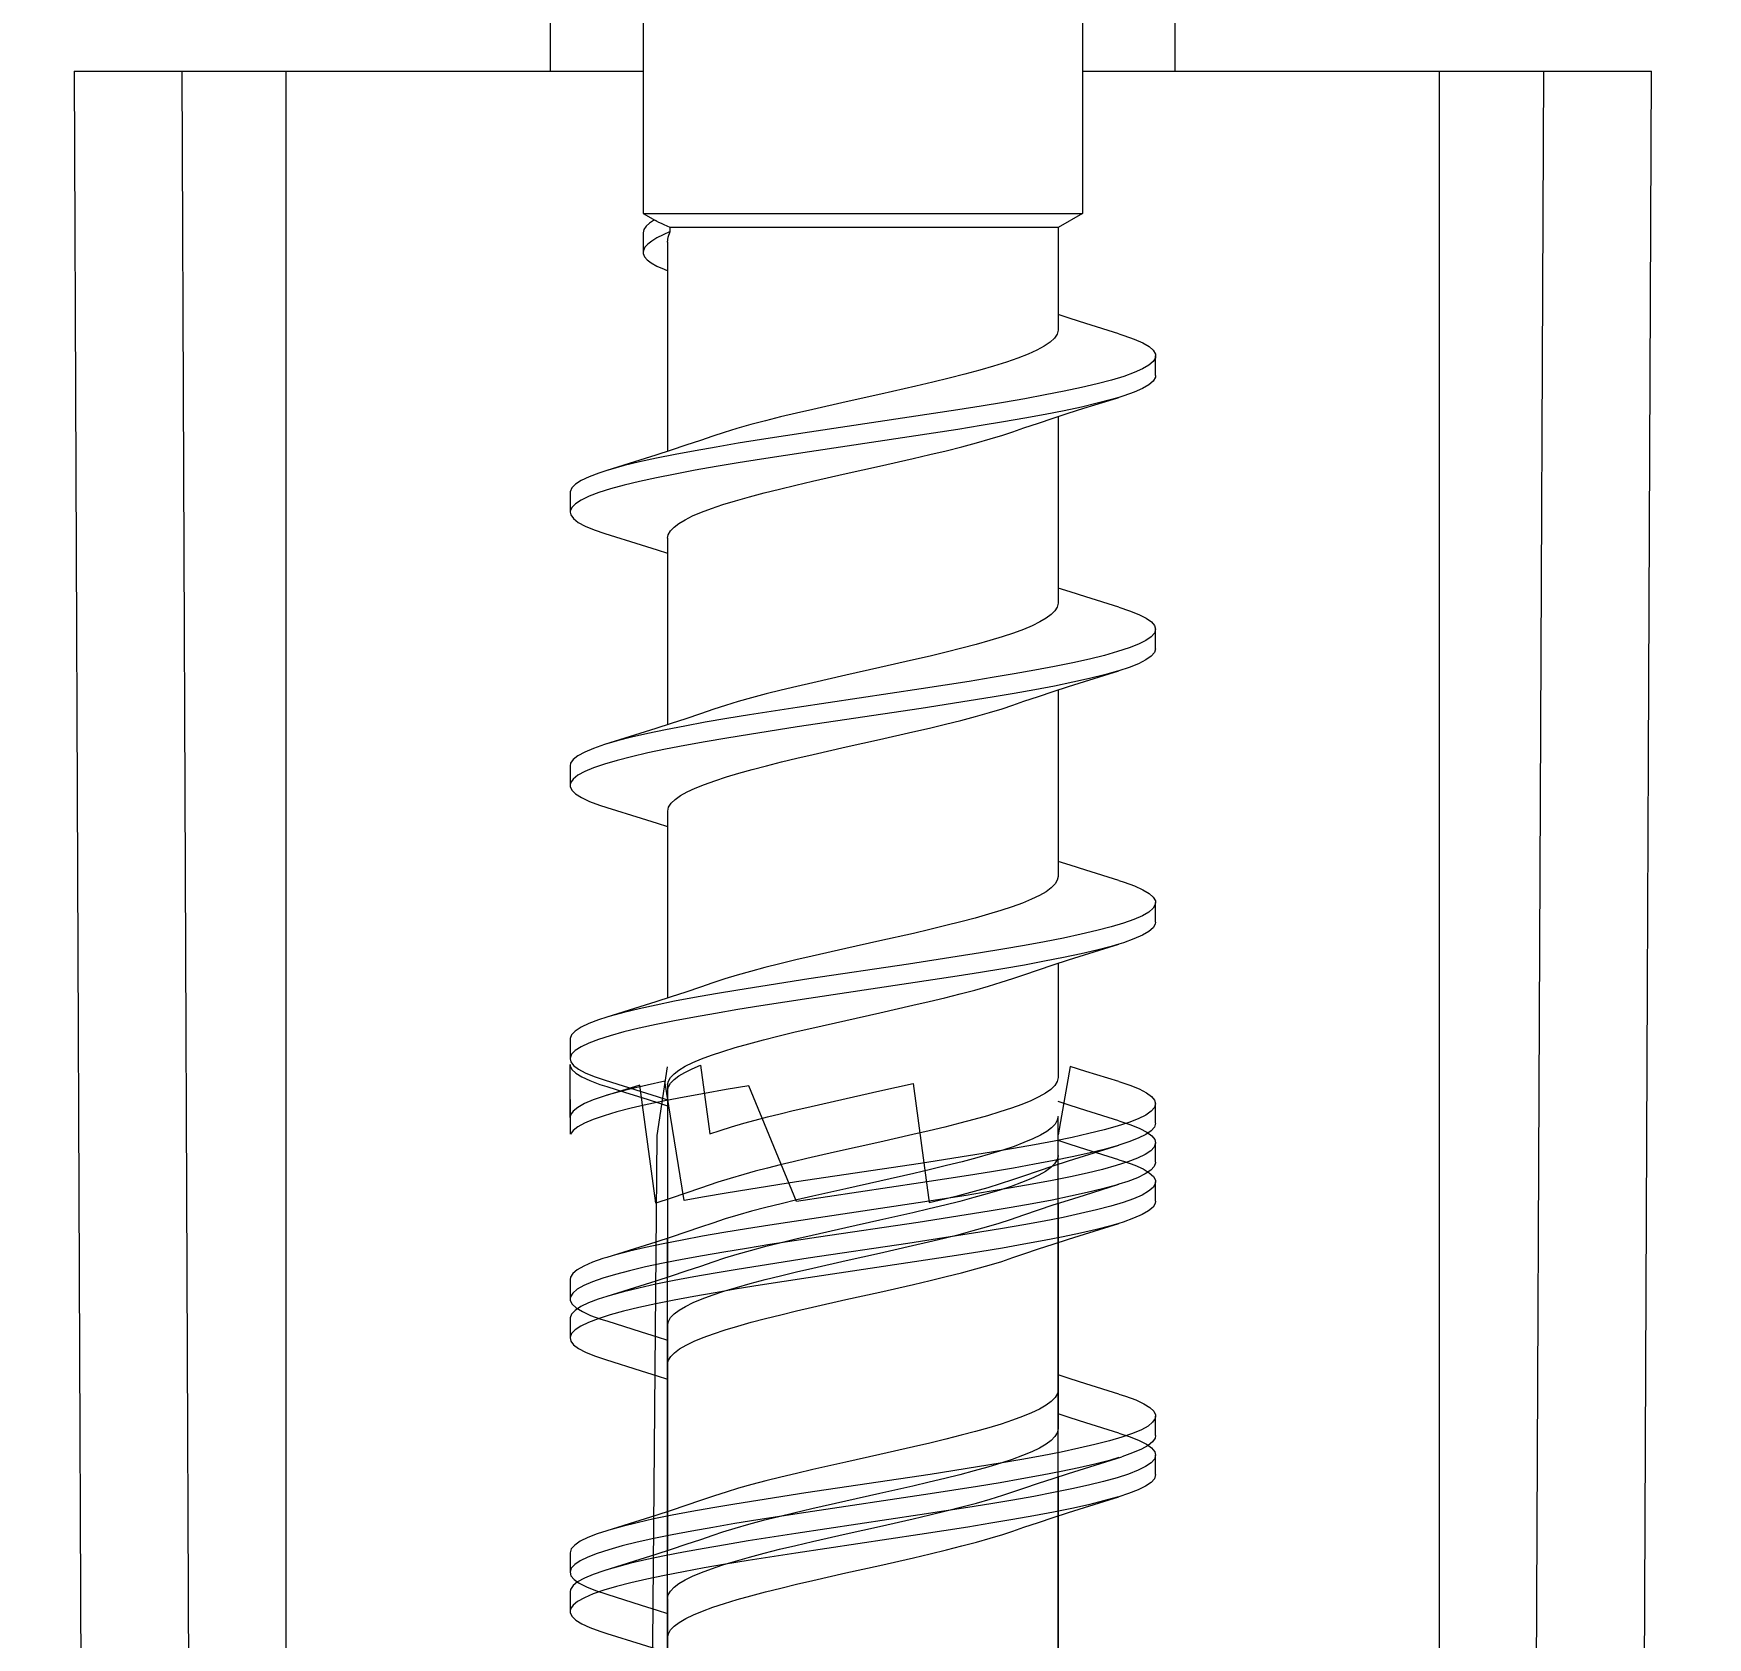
# Model space of a CAD drawing. Header units: millimetres. Extents: x -853320 to 19484, y -510814 to 9708.
# Drawn here: x 10047.16 to 10055.74, y 3205.79 to 3214.01 of the extents above; entities that cross this region are included whole.
import ezdxf
from ezdxf import colors
from ezdxf.entities.mleader import LeaderData, LeaderLine
from ezdxf.math import Vec2, Vec3

# ---------------------------------------------------------------- set-up
doc = ezdxf.new("R2010")
doc.units = ezdxf.units.MM
doc.layers.add('DS_ST_quote 1_50', color=7, linetype='Continuous')
for name, color, linetype, lineweight in [('F_ARREDI', 7, 'Continuous', 5), ('F_ELETTRICO', 22, 'Continuous', 5), ('F_ELETTRODOMESTICI', 40, 'Continuous', 5), ('F_IMPIANTO ELETTRICO', 7, 'Continuous', 0), ('F_MULTI laminato OPACO_retino', 1, 'Continuous', 5)]:
    doc.layers.add(name, color=color, linetype=linetype, lineweight=lineweight)
doc.styles.add('ARIAL', font='arial.ttf')
doc.styles.add('DANZI-DIDASCALIE', font='Yu Gothic UI Light.ttf', dxfattribs={"height": 30})
doc.dimstyles.new('ISO-100', dxfattribs={"dimtxt": 100, "dimasz": 5, "dimexe": 0.25, "dimexo": 6, "dimgap": 6, "dimtad": 1, "dimtxsty": 'ARIAL', "dimblk": 'ARCHTICK', "dimcen": 2.5, "dimdle": 15, "dimse1": 1, "dimse2": 1, "dimclrd": 256, "dimclre": 256, "dimclrt": 256, "dimadec": 0, "dimazin": 0, "dimtfac": 1, "dimtmove": 0, "dimatfit": 3, "dimldrblk": 'ARCHTICK', "dimfxl": 1, "dimlwd": -1, "dimlwe": -1, "dimarcsym": 0})

# ---------------------------------------------------------------- blocks, each defined once
blk = doc.blocks.new('_Dot')
at = {"color": 0, "linetype": 'ByBlock', "lineweight": -2}
blk.add_line((-0.5, 0), (-1, 0), dxfattribs=at)
at = {"color": 0, "linetype": 'ByBlock', "const_width": 0.5}
blk.add_lwpolyline([(-0.25, 0, 1), (0.25, 0, 1)], format="xyb", close=True, dxfattribs=at)
blk = doc.blocks.new('SCATOLA INCASSO_1 P_sezione e pianta')
at = {"layer": 'F_ELETTRICO'}
for p, q in [((55437.3638, -13682.5278), (55437.3638, -13680.0865)), ((55461.4861, -13680.1948), (55437.3638, -13680.0865)), ((55461.4773, -13680.7467), (55437.3638, -13680.639)), ((55462.472, -13681.1733), (55437.3638, -13681.1734)), ((55437.3638, -13682.5278), (55435.1638, -13682.5278)), ((55437.3638, -13683.0028), (55437.3638, -13682.5278)), ((55438.9213, -13682.6278), (55438.8213, -13682.6278)), ((55440.3213, -13682.6278), (55440.2213, -13682.6278)), ((55441.7213, -13682.6278), (55441.6213, -13682.6278)), ((55442.7513, -13682.6278), (55442.6513, -13682.6278)), ((55442.9513, -13682.6278), (55442.8513, -13682.6278)), ((55443.1513, -13682.6278), (55443.0513, -13682.6278)), ((55444.3513, -13682.6278), (55444.2513, -13682.6278)), ((55444.5513, -13682.6278), (55444.4513, -13682.6278)), ((55440.298, -13682.7157), (55440.317, -13682.764)), ((55442.7285, -13682.7168), (55442.7475, -13682.7654)), ((55442.9304, -13682.7213), (55442.9495, -13682.7709)), ((55444.5289, -13682.7179), (55444.548, -13682.7668)), ((55438.9073, -13682.738), (55438.9263, -13682.7912)), ((55440.489, -13682.9924), (55440.4341, -13682.8158)), ((55441.7077, -13682.7392), (55441.7268, -13682.7927)), ((55441.889, -13682.9924), (55441.8341, -13682.8158)), ((55442.919, -13682.9924), (55442.8641, -13682.8158)), ((55443.119, -13682.9924), (55443.0641, -13682.8158)), ((55443.1382, -13682.7405), (55443.1573, -13682.7942)), ((55443.319, -13682.9924), (55443.2641, -13682.8158)), ((55444.3402, -13682.7455), (55444.3592, -13682.8003)), ((55444.3592, -13682.8003), (55444.3783, -13682.8648)), ((55444.519, -13682.9924), (55444.4592, -13682.8003)), ((55444.719, -13682.9924), (55444.6641, -13682.8158)), ((55435.1638, -13683.0028), (55438.0917, -13683.0028)), ((55438.0917, -13685.2528), (55438.0917, -13683.0028)), ((55438.0917, -13683.0028), (55438.1638, -13683.1278)), ((55438.1638, -13683.1278), (55438.1638, -13685.1146)), ((55438.1638, -13683.1278), (55438.6873, -13683.1278)), ((55439.1323, -13683.1278), (55440.0873, -13683.1278)), ((55440.5323, -13683.1278), (55441.4873, -13683.1278)), ((55441.9323, -13683.1278), (55442.5173, -13683.1278)), ((55451.7623, -13683.1278), (55442.7173, -13683.1278)), ((55442.9623, -13683.1278), (55442.9173, -13683.1278)), ((55443.1623, -13683.1278), (55444.1173, -13683.1278)), ((55443.3623, -13683.1278), (55444.3173, -13683.1278)), ((55444.5623, -13683.1278), (55445.5173, -13683.1278)), ((55444.7623, -13683.1278), (55445.7173, -13683.1278)), ((55440.4885, -13683.5829), (55440.5266, -13683.8287)), ((55440.5885, -13683.5829), (55440.6266, -13683.8287)), ((55442.919, -13683.586), (55442.9571, -13683.8319)), ((55443.019, -13683.586), (55443.0571, -13683.8319)), ((55444.5116, -13683.5402), (55444.5497, -13683.7836)), ((55444.6116, -13683.5402), (55444.6497, -13683.7836)), ((55444.7195, -13683.589), (55444.7576, -13683.8351)), ((55444.8195, -13683.589), (55444.8576, -13683.8351)), ((55439.0978, -13683.6416), (55439.1359, -13683.8902)), ((55439.1978, -13683.6416), (55439.2359, -13683.8902)), ((55441.8982, -13683.6447), (55441.9364, -13683.8934)), ((55441.9982, -13683.6447), (55442.0364, -13683.8934)), ((55443.1209, -13683.5982), (55443.159, -13683.8447)), ((55443.2209, -13683.5982), (55443.259, -13683.8447)), ((55443.3287, -13683.6478), (55443.3668, -13683.8966)), ((55443.4287, -13683.6478), (55443.4668, -13683.8966)), ((55440.5266, -13683.8287), (55440.6218, -13684.465)), ((55440.6266, -13683.8287), (55440.7218, -13684.465)), ((55442.9571, -13683.8319), (55443.0523, -13684.4682)), ((55443.0571, -13683.8319), (55443.1523, -13684.4682)), ((55443.159, -13683.8447), (55443.2352, -13684.3552)), ((55443.259, -13683.8447), (55443.3352, -13684.3552)), ((55444.5497, -13683.7836), (55444.645, -13684.4199)), ((55444.6497, -13683.7836), (55444.745, -13684.4199)), ((55444.7576, -13683.8351), (55444.8528, -13684.4714)), ((55444.8576, -13683.8351), (55444.9528, -13684.4714)), ((55438.976, -13683.8559), (55439.0169, -13684.0361)), ((55439.1359, -13683.8902), (55439.2121, -13684.4006)), ((55439.2359, -13683.8902), (55439.3121, -13684.4006)), ((55440.7862, -13684.0421), (55440.7475, -13683.8712)), ((55441.7789, -13683.8683), (55441.8179, -13684.0406)), ((55441.9364, -13683.8934), (55442.0126, -13684.4038)), ((55442.0364, -13683.8934), (55442.1126, -13684.4038)), ((55442.186, -13684.0415), (55442.1474, -13683.8709)), ((55443.2095, -13683.8711), (55443.2481, -13684.0414)), ((55443.3668, -13683.8966), (55443.443, -13684.4071)), ((55443.4162, -13684.042), (55443.3779, -13683.873)), ((55443.4668, -13683.8966), (55443.543, -13684.4071)), ((55444.4089, -13683.8684), (55444.4479, -13684.0407)), ((55444.6095, -13683.8712), (55444.6481, -13684.0415)), ((55444.8161, -13684.0417), (55444.777, -13683.8693)), ((55439.4634, -13684.3858), (55439.4245, -13684.2138)), ((55440.4566, -13684.2142), (55440.4952, -13684.3844)), ((55442.6703, -13684.4154), (55442.6378, -13684.2731)), ((55442.8998, -13684.2731), (55442.9323, -13684.4154)), ((55443.0866, -13684.2141), (55443.1251, -13684.3843)), ((55443.6933, -13684.3854), (55443.6546, -13684.2145)), ((55445.0932, -13684.3847), (55445.0545, -13684.2141)), ((55443.2352, -13684.3552), (55443.2733, -13684.6041)), ((55443.3352, -13684.3552), (55443.3733, -13684.6041)), ((55439.2121, -13684.4006), (55439.2502, -13684.6476)), ((55439.3121, -13684.4006), (55439.3502, -13684.6476)), ((55442.0126, -13684.4038), (55442.0507, -13684.6507)), ((55442.1126, -13684.4038), (55442.1507, -13684.6507)), ((55443.443, -13684.4071), (55443.4811, -13684.6538)), ((55443.543, -13684.4071), (55443.5811, -13684.6538)), ((55444.645, -13684.4199), (55444.6831, -13684.666)), ((55444.745, -13684.4199), (55444.7831, -13684.666)), ((55440.6218, -13684.465), (55440.6599, -13684.7088)), ((55440.7218, -13684.465), (55440.7599, -13684.7088)), ((55443.1523, -13684.4682), (55442.5604, -13684.7118)), ((55443.0523, -13684.4682), (55443.0904, -13684.7118)), ((55444.8528, -13684.4714), (55444.8909, -13684.7148)), ((55444.9528, -13684.4714), (55444.9909, -13684.7148)), ((55443.0845, -13684.9596), (55443.1095, -13685.034)), ((55443.1285, -13684.9384), (55443.1476, -13685.0432)), ((55442.6176, -13685.0432), (55442.6366, -13685.1414)), ((55438.1852, -13685.1146), (55438.1638, -13685.1146)), ((55438.1852, -13685.1146), (55438.2012, -13685.1514)), ((55438.2381, -13685.1278), (55439.3103, -13685.1278)), ((55439.7553, -13685.1278), (55440.7103, -13685.1278)), ((55441.1553, -13685.1278), (55442.1103, -13685.1278)), ((55442.5553, -13685.1278), (55443.1403, -13685.1278)), ((55442.5853, -13685.1278), (55443.5403, -13685.1278)), ((55452.3853, -13685.1278), (55443.3403, -13685.1278)), ((55443.7853, -13685.1278), (55444.7403, -13685.1278)), ((55443.9853, -13685.1278), (55444.9403, -13685.1278)), ((55445.1853, -13685.1278), (55446.1403, -13685.1278)), ((55438.0917, -13685.2528), (55438.1277, -13685.1904)), ((55438.1245, -13685.1958), (55438.1411, -13685.2204)), ((55438.1411, -13685.2204), (55438.1577, -13685.2385)), ((55435.1638, -13685.2528), (55438.0917, -13685.2528)), ((55437.3638, -13685.7278), (55437.3638, -13685.2528)), ((55438.1577, -13685.2385), (55438.1744, -13685.2497)), ((55438.1744, -13685.2497), (55438.1915, -13685.2537)), ((55438.1915, -13685.2537), (55438.2915, -13685.2537)), ((55439.3559, -13685.2701), (55439.4085, -13685.4397)), ((55440.7559, -13685.2701), (55440.8123, -13685.452)), ((55442.1559, -13685.2701), (55442.2085, -13685.4397)), ((55442.5559, -13685.2701), (55442.6128, -13685.4535)), ((55443.3859, -13685.2701), (55443.4385, -13685.4397)), ((55443.5859, -13685.2701), (55443.6385, -13685.4397)), ((55444.7859, -13685.2701), (55444.8385, -13685.4397)), ((55444.9859, -13685.2701), (55445.0433, -13685.455)), ((55445.1243, -13685.3905), (55445.1433, -13685.455)), ((55440.9123, -13685.452), (55440.9314, -13685.5073)), ((55442.7128, -13685.4535), (55442.7319, -13685.5086)), ((55443.5448, -13685.4596), (55443.5638, -13685.5136)), ((55445.1433, -13685.455), (55445.1624, -13685.5099)), ((55439.5216, -13685.4802), (55439.5407, -13685.5306)), ((55442.3221, -13685.4816), (55442.3412, -13685.5318)), ((55443.7526, -13685.483), (55443.7717, -13685.5329)), ((55444.9545, -13685.4885), (55444.9736, -13685.5375)), ((55439.5213, -13685.6278), (55439.6213, -13685.6278)), ((55440.9213, -13685.6278), (55441.0213, -13685.6278)), ((55442.3213, -13685.6278), (55442.4213, -13685.6278)), ((55442.7213, -13685.6278), (55442.4513, -13685.6278)), ((55443.5513, -13685.6278), (55443.6513, -13685.6278)), ((55443.7513, -13685.6278), (55443.8513, -13685.6278)), ((55444.9513, -13685.6278), (55445.0513, -13685.6278)), ((55445.1513, -13685.6278), (55445.2513, -13685.6278)), ((55437.3638, -13685.7278), (55435.1638, -13685.7278)), ((55437.3638, -13688.169), (55437.3638, -13685.7278)), ((55468.0938, -13687.0822), (55437.3638, -13687.0822)), ((55437.3638, -13687.6166), (55468.0938, -13687.4888)), ((55437.3638, -13688.169), (55468.0938, -13688.0406))]:
    blk.add_line(p, q, dxfattribs=at)
for points in [[(55438.7085, -13682.8158), (55438.7167, -13682.7899), (55438.7358, -13682.7369), (55438.7548, -13682.694), (55438.7739, -13682.6616), (55438.7929, -13682.6399), (55438.812, -13682.6291), (55438.8213, -13682.6278)], [(55438.8213, -13682.6278), (55438.831, -13682.6292), (55438.8501, -13682.6403), (55438.8692, -13682.6622), (55438.8882, -13682.6949), (55438.9073, -13682.738)], [(55438.9213, -13682.6278), (55438.931, -13682.6292), (55438.9501, -13682.6403), (55438.9692, -13682.6622), (55438.9882, -13682.6949), (55439.0073, -13682.738), (55439.0263, -13682.7912), (55439.0341, -13682.8159)], [(55440.1085, -13682.8158), (55440.1265, -13682.7615), (55440.1456, -13682.7136), (55440.1646, -13682.6761), (55440.1837, -13682.6491), (55440.2027, -13682.633), (55440.2213, -13682.6278)], [(55440.2213, -13682.6278), (55440.2408, -13682.6335), (55440.2599, -13682.6502), (55440.2789, -13682.6776), (55440.298, -13682.7157)], [(55440.3213, -13682.6278), (55440.3408, -13682.6335), (55440.3599, -13682.6502), (55440.3789, -13682.6776), (55440.398, -13682.7157), (55440.417, -13682.764), (55440.4341, -13682.8158)], [(55441.5085, -13682.8158), (55441.5172, -13682.7885), (55441.5363, -13682.7357), (55441.5553, -13682.6931), (55441.5744, -13682.6609), (55441.5934, -13682.6395), (55441.6125, -13682.629), (55441.6213, -13682.6278)], [(55441.6213, -13682.6278), (55441.6315, -13682.6294), (55441.6506, -13682.6407), (55441.6696, -13682.6629), (55441.6887, -13682.6958), (55441.7077, -13682.7392)], [(55441.7213, -13682.6278), (55441.7315, -13682.6294), (55441.7506, -13682.6407), (55441.7696, -13682.6629), (55441.7887, -13682.6958), (55441.8077, -13682.7392), (55441.8268, -13682.7927), (55441.8341, -13682.8158)], [(55442.5385, -13682.8158), (55442.557, -13682.7602), (55442.576, -13682.7125), (55442.5951, -13682.6753), (55442.6142, -13682.6486), (55442.6332, -13682.6327), (55442.6513, -13682.6278)], [(55442.6513, -13682.6278), (55442.6713, -13682.6338), (55442.6904, -13682.6507), (55442.7094, -13682.6785), (55442.7285, -13682.7168)], [(55442.7385, -13682.8158), (55442.7589, -13682.7548), (55442.778, -13682.7083), (55442.797, -13682.672), (55442.8161, -13682.6465), (55442.8351, -13682.6317), (55442.8513, -13682.6278)], [(55442.7513, -13682.6278), (55442.7713, -13682.6338), (55442.7904, -13682.6507), (55442.8094, -13682.6785), (55442.8285, -13682.7168), (55442.8475, -13682.7654), (55442.8641, -13682.8158)], [(55442.8513, -13682.6278), (55442.8542, -13682.6279), (55442.8732, -13682.635), (55442.8923, -13682.6531), (55442.9114, -13682.6819), (55442.9304, -13682.7213)], [(55442.9385, -13682.8158), (55442.9477, -13682.787), (55442.9668, -13682.7345), (55442.9858, -13682.6921), (55443.0049, -13682.6602), (55443.0239, -13682.6391), (55443.043, -13682.6288), (55443.0513, -13682.6278)], [(55442.9513, -13682.6278), (55442.9542, -13682.6279), (55442.9732, -13682.635), (55442.9923, -13682.6531), (55443.0114, -13682.6819), (55443.0304, -13682.7213), (55443.0495, -13682.7709), (55443.0641, -13682.8158)], [(55443.0513, -13682.6278), (55443.062, -13682.6295), (55443.0811, -13682.6411), (55443.1001, -13682.6636), (55443.1192, -13682.6968), (55443.1382, -13682.7405)], [(55443.1513, -13682.6278), (55443.162, -13682.6295), (55443.1811, -13682.6411), (55443.2001, -13682.6636), (55443.2192, -13682.6968), (55443.2382, -13682.7405), (55443.2573, -13682.7942), (55443.2641, -13682.8158)], [(55444.1385, -13682.8158), (55444.1497, -13682.7812), (55444.1687, -13682.7297), (55444.1878, -13682.6884), (55444.2068, -13682.6576), (55444.2259, -13682.6375), (55444.2449, -13682.6284), (55444.2513, -13682.6278)], [(55444.2513, -13682.6278), (55444.264, -13682.6302), (55444.283, -13682.6429), (55444.3021, -13682.6665), (55444.3211, -13682.7008), (55444.3402, -13682.7455)], [(55444.3385, -13682.8158), (55444.3575, -13682.7588), (55444.3765, -13682.7115), (55444.3956, -13682.6744), (55444.4146, -13682.6481), (55444.4337, -13682.6325), (55444.4513, -13682.6278)], [(55444.3513, -13682.6278), (55444.364, -13682.6302), (55444.383, -13682.6429), (55444.4021, -13682.6665), (55444.4211, -13682.7008), (55444.4402, -13682.7455), (55444.4592, -13682.8003)], [(55444.4513, -13682.6278), (55444.4718, -13682.6341), (55444.4908, -13682.6513), (55444.5099, -13682.6793), (55444.5289, -13682.7179)], [(55444.5513, -13682.6278), (55444.5718, -13682.6341), (55444.5908, -13682.6513), (55444.6099, -13682.6793), (55444.6289, -13682.7179), (55444.648, -13682.7668), (55444.6641, -13682.8158)], [(55438.7085, -13682.8158), (55438.6559, -13682.9855), (55438.6302, -13683.0664), (55438.6103, -13683.1278)], [(55438.9263, -13682.7912), (55438.9454, -13682.8543), (55438.9644, -13682.9266)], [(55439.0899, -13682.9954), (55439.0372, -13682.8261), (55439.0341, -13682.8159)], [(55439.0341, -13682.8159), (55439.0454, -13682.8543), (55439.0644, -13682.9266), (55439.0835, -13683.0077), (55439.1025, -13683.097)], [(55440.1085, -13682.8158), (55440.0559, -13682.9855), (55440.0302, -13683.0664), (55440.0103, -13683.1278)], [(55440.317, -13682.764), (55440.3361, -13682.8224), (55440.3551, -13682.8902), (55440.3742, -13682.9671), (55440.3932, -13683.0525), (55440.4123, -13683.1458)], [(55440.4341, -13682.8158), (55440.4361, -13682.8224), (55440.4551, -13682.8902), (55440.4742, -13682.9671), (55440.4932, -13683.0525), (55440.5123, -13683.1458)], [(55441.5085, -13682.8158), (55441.4559, -13682.9855), (55441.4302, -13683.0664), (55441.4103, -13683.1278)], [(55441.7268, -13682.7927), (55441.7458, -13682.856), (55441.7649, -13682.9286)], [(55441.8341, -13682.8158), (55441.8458, -13682.856), (55441.8649, -13682.9286), (55441.8839, -13683.0099), (55441.903, -13683.0994)], [(55442.5385, -13682.8158), (55442.4859, -13682.9855), (55442.4602, -13683.0664), (55442.8103, -13683.1278)], [(55442.7385, -13682.8158), (55442.6859, -13682.9855), (55442.6602, -13683.0664), (55442.6403, -13683.1278)], [(55442.7475, -13682.7654), (55442.7666, -13682.824), (55442.7856, -13682.8921), (55442.8047, -13682.9692), (55442.8237, -13683.0548), (55442.8428, -13683.1482)], [(55442.9385, -13682.8158), (55442.8859, -13682.9855), (55442.8602, -13683.0664), (55442.8403, -13683.1278)], [(55442.8641, -13682.8158), (55442.8666, -13682.824), (55442.8856, -13682.8921), (55442.9047, -13682.9692), (55442.9237, -13683.0548), (55442.9428, -13683.1482), (55442.9618, -13683.2488), (55442.9809, -13683.3558), (55442.9999, -13683.4685), (55443.019, -13683.586)], [(55442.9495, -13682.7709), (55442.9685, -13682.8305), (55442.9876, -13682.8996), (55443.0066, -13682.9776), (55443.0257, -13683.064), (55443.0447, -13683.1582)], [(55443.0641, -13682.8158), (55443.0685, -13682.8305), (55443.0876, -13682.8996), (55443.1066, -13682.9776), (55443.1257, -13683.064), (55443.1447, -13683.1582)], [(55443.1573, -13682.7942), (55443.1763, -13682.8578), (55443.1954, -13682.9306)], [(55443.2641, -13682.8158), (55443.2763, -13682.8578), (55443.2954, -13682.9306), (55443.3144, -13683.0121), (55443.3335, -13683.1018)], [(55444.1385, -13682.8158), (55444.0859, -13682.9855), (55444.0602, -13683.0664), (55444.0403, -13683.1278)], [(55444.3385, -13682.8158), (55444.2859, -13682.9855), (55444.2602, -13683.0664), (55444.2403, -13683.1278)], [(55444.4641, -13682.8158), (55444.4783, -13682.8648), (55444.4973, -13682.9385), (55444.5164, -13683.0209), (55444.5354, -13683.1114)], [(55444.548, -13682.7668), (55444.567, -13682.8256), (55444.5861, -13682.894), (55444.6051, -13682.9713), (55444.6242, -13683.0571), (55444.6432, -13683.1507)], [(55444.6641, -13682.8158), (55444.667, -13682.8256), (55444.6861, -13682.894), (55444.7051, -13682.9713), (55444.7242, -13683.0571), (55444.7432, -13683.1507)], [(55444.3783, -13682.8648), (55444.3973, -13682.9385), (55444.4164, -13683.0209), (55444.4354, -13683.1114)], [(55438.9644, -13682.9266), (55438.9835, -13683.0077), (55439.0025, -13683.097)], [(55441.7649, -13682.9286), (55441.7839, -13683.0099), (55441.803, -13683.0994)], [(55443.1954, -13682.9306), (55443.2144, -13683.0121), (55443.2335, -13683.1018)], [(55439.2099, -13683.3589), (55439.1904, -13683.3026), (55439.1654, -13683.2285), (55439.1404, -13683.1529), (55439.1154, -13683.0755), (55439.0899, -13682.9954)], [(55440.6099, -13683.3589), (55440.5906, -13683.303), (55440.5655, -13683.2286), (55440.5402, -13683.152), (55440.5147, -13683.0733), (55440.489, -13682.9924)], [(55442.0099, -13683.3589), (55441.9906, -13683.303), (55441.9655, -13683.2286), (55441.9402, -13683.152), (55441.9147, -13683.0733), (55441.889, -13682.9924)], [(55443.0399, -13683.3589), (55443.0206, -13683.303), (55442.9955, -13683.2286), (55442.9702, -13683.152), (55442.9447, -13683.0733), (55442.919, -13682.9924)], [(55443.2206, -13683.303), (55443.1955, -13683.2286), (55443.1702, -13683.152), (55443.1447, -13683.0733), (55443.119, -13682.9924)], [(55443.4399, -13683.3589), (55443.4206, -13683.303), (55443.3955, -13683.2286), (55443.3702, -13683.152), (55443.3447, -13683.0733), (55443.319, -13682.9924)], [(55444.6399, -13683.3589), (55444.6206, -13683.303), (55444.5955, -13683.2286), (55444.5702, -13683.152), (55444.5447, -13683.0733), (55444.519, -13682.9924)], [(55444.8399, -13683.3589), (55444.8206, -13683.303), (55444.7955, -13683.2286), (55444.7702, -13683.152), (55444.7447, -13683.0733), (55444.719, -13682.9924)], [(55438.6873, -13683.1278), (55438.6897, -13683.1278), (55438.7101, -13683.133), (55438.7306, -13683.1465), (55438.751, -13683.1684), (55438.7715, -13683.1982), (55438.7919, -13683.236), (55438.8124, -13683.2812), (55438.8328, -13683.3335), (55438.8533, -13683.3925), (55438.8737, -13683.4578), (55438.8942, -13683.5286), (55438.9146, -13683.6045), (55438.9351, -13683.6848), (55438.9555, -13683.7689), (55438.976, -13683.8559)], [(55439.0025, -13683.097), (55439.0216, -13683.1939), (55439.0406, -13683.2975), (55439.0597, -13683.4072), (55439.0787, -13683.5222), (55439.0978, -13683.6416)], [(55439.1025, -13683.097), (55439.1216, -13683.1939), (55439.1406, -13683.2975), (55439.1597, -13683.4072), (55439.1787, -13683.5222), (55439.1978, -13683.6416)], [(55440.0873, -13683.1278), (55440.1076, -13683.1319), (55440.1268, -13683.1434), (55440.1459, -13683.1621), (55440.165, -13683.188), (55440.1842, -13683.2207), (55440.2033, -13683.2601), (55440.2222, -13683.3054), (55440.2411, -13683.3566), (55440.2602, -13683.4139), (55440.2796, -13683.4776), (55440.2993, -13683.5471), (55440.319, -13683.6214), (55440.3389, -13683.7003), (55440.3589, -13683.783), (55440.3788, -13683.8679)], [(55440.4123, -13683.1458), (55440.4313, -13683.2462), (55440.4504, -13683.353), (55440.4694, -13683.4656), (55440.4885, -13683.5829)], [(55440.5123, -13683.1458), (55440.5313, -13683.2462), (55440.5504, -13683.353), (55440.5694, -13683.4656), (55440.5885, -13683.5829)], [(55441.4873, -13683.1278), (55441.5059, -13683.1313), (55441.5261, -13683.1429), (55441.5461, -13683.1623), (55441.5658, -13683.1891), (55441.5853, -13683.2229), (55441.6047, -13683.2634), (55441.624, -13683.31), (55441.6431, -13683.3623), (55441.6622, -13683.4203), (55441.6814, -13683.4837), (55441.7006, -13683.5519), (55441.7199, -13683.6249), (55441.7395, -13683.7027), (55441.7592, -13683.7843), (55441.7789, -13683.8683)], [(55441.803, -13683.0994), (55441.822, -13683.1964), (55441.8411, -13683.3002), (55441.8601, -13683.4101), (55441.8792, -13683.5252), (55441.8982, -13683.6447)], [(55441.903, -13683.0994), (55441.922, -13683.1964), (55441.9411, -13683.3002), (55441.9601, -13683.4101), (55441.9792, -13683.5252), (55441.9982, -13683.6447)], [(55442.5173, -13683.1278), (55442.5385, -13683.1323), (55442.5583, -13683.1446), (55442.5779, -13683.1645), (55442.5974, -13683.1916), (55442.6168, -13683.2257), (55442.6361, -13683.2665), (55442.6554, -13683.3137), (55442.6747, -13683.3669), (55442.6939, -13683.4257), (55442.7132, -13683.4897), (55442.7324, -13683.5585), (55442.7516, -13683.6315), (55442.7709, -13683.7084), (55442.7902, -13683.7884), (55442.8095, -13683.8711)], [(55442.7173, -13683.1278), (55442.7362, -13683.1314), (55442.7554, -13683.1423), (55442.7745, -13683.1605), (55442.7936, -13683.1858), (55442.8127, -13683.2181), (55442.8319, -13683.257), (55442.8509, -13683.3021), (55442.8699, -13683.3531), (55442.8891, -13683.4105), (55442.9087, -13683.4745), (55442.9285, -13683.5444), (55442.9485, -13683.6193), (55442.9685, -13683.6986), (55442.9886, -13683.7818), (55443.0086, -13683.8671)], [(55442.8428, -13683.1482), (55442.8618, -13683.2488), (55442.8809, -13683.3558), (55442.8999, -13683.4685), (55442.919, -13683.586)], [(55442.9173, -13683.1278), (55442.9193, -13683.1278), (55442.939, -13683.1325), (55442.9588, -13683.145), (55442.9784, -13683.1651), (55442.9979, -13683.1924), (55443.0173, -13683.2266), (55443.0365, -13683.2675), (55443.0558, -13683.3147), (55443.075, -13683.3678), (55443.0942, -13683.4265), (55443.1133, -13683.4902), (55443.1324, -13683.5585), (55443.1516, -13683.6313), (55443.1708, -13683.7081), (55443.1902, -13683.7883), (55443.2095, -13683.8711)], [(55443.0447, -13683.1582), (55443.0638, -13683.2595), (55443.0828, -13683.3671), (55443.1019, -13683.4803), (55443.1209, -13683.5982)], [(55443.1447, -13683.1582), (55443.1638, -13683.2595), (55443.1828, -13683.3671), (55443.2019, -13683.4803), (55443.2209, -13683.5982)], [(55443.2335, -13683.1018), (55443.2525, -13683.199), (55443.2716, -13683.303), (55443.2906, -13683.413), (55443.3097, -13683.5282), (55443.3287, -13683.6478)], [(55443.3335, -13683.1018), (55443.3525, -13683.199), (55443.3716, -13683.303), (55443.3906, -13683.413), (55443.4097, -13683.5282), (55443.4287, -13683.6478)], [(55444.1173, -13683.1278), (55444.1359, -13683.1312), (55444.1561, -13683.1428), (55444.1761, -13683.1623), (55444.1958, -13683.1891), (55444.2153, -13683.2229), (55444.2347, -13683.2633), (55444.2538, -13683.3096), (55444.2728, -13683.3615), (55444.2919, -13683.4192), (55444.3111, -13683.4826), (55444.3304, -13683.5511), (55444.3498, -13683.6243), (55444.3694, -13683.7023), (55444.3892, -13683.7842), (55444.4089, -13683.8684)], [(55444.3173, -13683.1278), (55444.3371, -13683.1317), (55444.3566, -13683.1433), (55444.3761, -13683.1623), (55444.3955, -13683.1887), (55444.4149, -13683.2221), (55444.4343, -13683.2624), (55444.4537, -13683.3093), (55444.4731, -13683.3624), (55444.4926, -13683.4216), (55444.5123, -13683.4866), (55444.5319, -13683.5569), (55444.5515, -13683.6311), (55444.5709, -13683.7085), (55444.5902, -13683.7886), (55444.6095, -13683.8712)], [(55444.4354, -13683.1114), (55444.4545, -13683.2093), (55444.4735, -13683.3139), (55444.4926, -13683.4245), (55444.5116, -13683.5402)], [(55444.5354, -13683.1114), (55444.5545, -13683.2093), (55444.5735, -13683.3139), (55444.5926, -13683.4245), (55444.6116, -13683.5402)], [(55444.6432, -13683.1507), (55444.6623, -13683.2515), (55444.6814, -13683.3587), (55444.7004, -13683.4714), (55444.7195, -13683.589)], [(55444.7432, -13683.1507), (55444.7623, -13683.2515), (55444.7814, -13683.3587), (55444.8004, -13683.4714), (55444.8195, -13683.589)], [(55443.3779, -13683.873), (55443.3588, -13683.791), (55443.3396, -13683.7115), (55443.3205, -13683.6351), (55443.3014, -13683.5623), (55443.2823, -13683.4937), (55443.2631, -13683.4298), (55443.244, -13683.3709), (55443.2206, -13683.303)], [(55439.347, -13683.8692), (55439.3271, -13683.784), (55439.307, -13683.7008), (55439.2869, -13683.6211), (55439.2668, -13683.5456), (55439.2468, -13683.4749), (55439.227, -13683.4103), (55439.2099, -13683.3589)], [(55440.7475, -13683.8712), (55440.7278, -13683.787), (55440.708, -13683.7048), (55440.6881, -13683.6258), (55440.6682, -13683.5505), (55440.6482, -13683.4796), (55440.6283, -13683.4145), (55440.6099, -13683.3589)], [(55442.1474, -13683.8709), (55442.128, -13683.7879), (55442.1086, -13683.7072), (55442.089, -13683.6294), (55442.0693, -13683.5546), (55442.0494, -13683.484), (55442.0297, -13683.4187), (55442.0099, -13683.3589)], [(55442.5472, -13683.8702), (55443.1579, -13683.7874), (55443.1386, -13683.7072), (55443.1192, -13683.63), (55443.0997, -13683.5562), (55443.0802, -13683.4865), (55443.0607, -13683.4219), (55443.0399, -13683.3589)], [(55443.5767, -13683.8679), (55443.5569, -13683.7833), (55443.537, -13683.701), (55443.5173, -13683.6226), (55443.4977, -13683.5488), (55443.4782, -13683.4798), (55443.4589, -13683.4163), (55443.4399, -13683.3589)], [(55444.777, -13683.8693), (55444.7571, -13683.7842), (55444.737, -13683.7009), (55444.7169, -13683.6213), (55444.6969, -13683.5458), (55444.6768, -13683.4751), (55444.657, -13683.4104), (55444.6399, -13683.3589)], [(55444.9766, -13683.8676), (55444.9567, -13683.7824), (55444.9366, -13683.6992), (55444.9166, -13683.6199), (55444.8967, -13683.545), (55444.8768, -13683.4751), (55444.8572, -13683.411), (55444.8399, -13683.3589)], [(55439.4245, -13684.2138), (55439.3861, -13684.0416), (55439.347, -13683.8692)], [(55440.3788, -13683.8679), (55440.4179, -13684.0408), (55440.4566, -13684.2142)], [(55442.6378, -13684.2731), (55442.5859, -13684.041), (55442.5472, -13683.8702)], [(55442.8095, -13683.8711), (55442.8481, -13684.0414), (55442.8998, -13684.2731)], [(55443.0086, -13683.8671), (55443.0479, -13684.0407), (55443.0866, -13684.2141)], [(55443.6546, -13684.2145), (55443.6159, -13684.0407), (55443.5767, -13683.8679)], [(55445.0545, -13684.2141), (55445.0159, -13684.0409), (55444.9766, -13683.8676)], [(55439.0169, -13684.0361), (55439.0565, -13684.2138), (55439.0952, -13684.3844)], [(55440.8628, -13684.3831), (55440.8245, -13684.2137), (55440.7862, -13684.0421)], [(55441.8179, -13684.0406), (55441.8568, -13684.215), (55441.8958, -13684.3872)], [(55442.264, -13684.3883), (55442.2247, -13684.2148), (55442.186, -13684.0415)], [(55443.2481, -13684.0414), (55443.2868, -13684.2148), (55443.3258, -13684.3872)], [(55443.4931, -13684.3845), (55443.4544, -13684.2136), (55443.4162, -13684.042)], [(55444.4479, -13684.0407), (55444.4866, -13684.2141), (55444.5252, -13684.3844)], [(55444.6481, -13684.0415), (55444.6868, -13684.2151), (55444.7262, -13684.3891)], [(55444.8935, -13684.3859), (55444.8545, -13684.2138), (55444.8161, -13684.0417)], [(55439.0952, -13684.3844), (55439.1146, -13684.4677), (55439.1342, -13684.5488), (55439.1538, -13684.627), (55439.1736, -13684.702), (55439.1935, -13684.7727), (55439.2133, -13684.8379), (55439.2328, -13684.8966)], [(55439.7553, -13685.1278), (55439.7372, -13685.1245), (55439.7176, -13685.1135), (55439.6983, -13685.0952), (55439.6792, -13685.07), (55439.6603, -13685.0383), (55439.6413, -13684.9998), (55439.6221, -13684.9544), (55439.6028, -13684.9026), (55439.5833, -13684.8443), (55439.5635, -13684.7795), (55439.5434, -13684.7089), (55439.5234, -13684.6334), (55439.5034, -13684.5539), (55439.4833, -13684.4708), (55439.4634, -13684.3858)], [(55440.4952, -13684.3844), (55440.5144, -13684.4668), (55440.5337, -13684.5468), (55440.553, -13684.6238), (55440.5724, -13684.6974), (55440.5918, -13684.7669), (55440.6112, -13684.8314), (55440.6306, -13684.8904)], [(55441.1553, -13685.1278), (55441.153, -13685.1277), (55441.1329, -13685.1227), (55441.1129, -13685.1097), (55441.0931, -13685.0891), (55441.0737, -13685.0615), (55441.0545, -13685.0273), (55441.0354, -13684.9865), (55441.0162, -13684.9392), (55440.997, -13684.886), (55440.9778, -13684.8271), (55440.9587, -13684.7631), (55440.9395, -13684.6944), (55440.9204, -13684.6215), (55440.9012, -13684.545), (55440.882, -13684.4653), (55440.8628, -13684.3831)], [(55441.8958, -13684.3872), (55441.9154, -13684.471), (55441.935, -13684.5522), (55441.9545, -13684.6297), (55441.9738, -13684.7027), (55441.993, -13684.7709), (55442.0122, -13684.8344), (55442.0328, -13684.8966)], [(55442.5553, -13685.1278), (55442.5362, -13685.1241), (55442.5171, -13685.1131), (55442.498, -13685.095), (55442.479, -13685.0697), (55442.4599, -13685.0375), (55442.4408, -13684.9987), (55442.4218, -13684.9536), (55442.4028, -13684.9026), (55442.3835, -13684.8451), (55442.3639, -13684.7811), (55442.3441, -13684.7111), (55442.3241, -13684.6363), (55442.3041, -13684.5569), (55442.284, -13684.4737), (55442.264, -13684.3883)], [(55442.7516, -13684.7381), (55442.7353, -13684.6787), (55442.719, -13684.6164), (55442.7028, -13684.5516), (55442.6865, -13684.4844), (55442.6703, -13684.4154)], [(55442.9323, -13684.4154), (55442.9486, -13684.4844), (55442.9648, -13684.5516), (55442.9811, -13684.6164), (55442.9974, -13684.6787), (55443.0136, -13684.7381)], [(55443.1251, -13684.3843), (55443.1444, -13684.4668), (55443.1637, -13684.5469), (55443.1831, -13684.6241), (55443.2026, -13684.6982), (55443.2222, -13684.7681), (55443.2417, -13684.833), (55443.2628, -13684.8966)], [(55443.3258, -13684.3872), (55443.3455, -13684.4715), (55443.3653, -13684.5535), (55443.385, -13684.6316), (55443.4044, -13684.705), (55443.4238, -13684.7736), (55443.443, -13684.837), (55443.4628, -13684.8966)], [(55443.7853, -13685.1278), (55443.7665, -13685.1242), (55443.7472, -13685.1132), (55443.728, -13685.0949), (55443.7088, -13685.0694), (55443.6896, -13685.037), (55443.6703, -13684.9977), (55443.651, -13684.9516), (55443.6315, -13684.899), (55443.612, -13684.8402), (55443.5921, -13684.775), (55443.5722, -13684.7042), (55443.5523, -13684.629), (55443.5325, -13684.5502), (55443.5127, -13684.4684), (55443.4931, -13684.3845)], [(55443.9853, -13685.1278), (55443.9656, -13685.1239), (55443.946, -13685.1123), (55443.9265, -13685.0932), (55443.907, -13685.0667), (55443.8876, -13685.0331), (55443.8681, -13684.9927), (55443.8487, -13684.9457), (55443.8293, -13684.8925), (55443.8099, -13684.8335), (55443.7904, -13684.7689), (55443.7709, -13684.6994), (55443.7514, -13684.6257), (55443.732, -13684.5484), (55443.7127, -13684.4682), (55443.6933, -13684.3854)], [(55444.5252, -13684.3844), (55444.5445, -13684.4672), (55444.5639, -13684.5475), (55444.5831, -13684.6243), (55444.6022, -13684.6969), (55444.6213, -13684.765), (55444.6403, -13684.8285), (55444.6594, -13684.887)], [(55444.7262, -13684.3891), (55444.7463, -13684.4747), (55444.7665, -13684.5581), (55444.7866, -13684.6377), (55444.8066, -13684.7128), (55444.8265, -13684.7829), (55444.8462, -13684.847), (55444.8628, -13684.8966)], [(55445.1853, -13685.1278), (55445.1672, -13685.1245), (55445.1477, -13685.1136), (55445.1283, -13685.0952), (55445.1092, -13685.0701), (55445.0903, -13685.0383), (55445.0713, -13684.9998), (55445.0521, -13684.9545), (55445.0328, -13684.9027), (55445.0133, -13684.8445), (55444.9935, -13684.7797), (55444.9735, -13684.709), (55444.9535, -13684.6336), (55444.9334, -13684.554), (55444.9133, -13684.4709), (55444.8935, -13684.3859)], [(55445.3853, -13685.1278), (55445.366, -13685.124), (55445.3467, -13685.1128), (55445.3274, -13685.0942), (55445.3081, -13685.0683), (55445.2887, -13685.0353), (55445.2693, -13684.9954), (55445.2499, -13684.9488), (55445.2304, -13684.8958), (55445.2108, -13684.8366), (55445.1911, -13684.7715), (55445.1713, -13684.7009), (55445.1515, -13684.6262), (55445.132, -13684.5484), (55445.1126, -13684.4677), (55445.0932, -13684.3847)], [(55443.2733, -13684.6041), (55443.2924, -13684.7239), (55443.3114, -13684.8392), (55443.3305, -13684.9494), (55443.3495, -13685.0536), (55443.3686, -13685.151)], [(55443.3733, -13684.6041), (55443.3924, -13684.7239), (55443.4114, -13684.8392), (55443.4305, -13684.9494), (55443.4495, -13685.0536)], [(55439.2502, -13684.6476), (55439.2692, -13684.7659), (55439.2883, -13684.8795), (55439.3073, -13684.9876), (55439.3264, -13685.0894)], [(55439.3502, -13684.6476), (55439.3692, -13684.7659), (55439.3883, -13684.8795), (55439.4073, -13684.9876), (55439.4264, -13685.0894)], [(55442.0507, -13684.6507), (55442.0697, -13684.7689), (55442.0888, -13684.8823), (55442.1078, -13684.9903), (55442.1269, -13685.0919)], [(55442.1507, -13684.6507), (55442.1697, -13684.7689), (55442.1888, -13684.8823), (55442.2078, -13684.9903), (55442.2269, -13685.0919)], [(55443.4811, -13684.6538), (55443.5002, -13684.7718), (55443.5192, -13684.8852), (55443.5383, -13684.993), (55443.5573, -13685.0944)], [(55443.5811, -13684.6538), (55443.6002, -13684.7718), (55443.6192, -13684.8852), (55443.6383, -13684.993), (55443.6573, -13685.0944)], [(55444.6831, -13684.666), (55444.7021, -13684.7836), (55444.7212, -13684.8964), (55444.7402, -13685.0036), (55444.7593, -13685.1044)], [(55444.7831, -13684.666), (55444.8021, -13684.7836), (55444.8212, -13684.8964), (55444.8402, -13685.0036), (55444.8593, -13685.1044)], [(55440.6599, -13684.7088), (55440.679, -13684.8248), (55440.698, -13684.9357), (55440.7171, -13685.0406), (55440.7361, -13685.1389)], [(55440.7599, -13684.7088), (55440.779, -13684.8248), (55440.798, -13684.9357), (55440.8171, -13685.0406), (55440.8361, -13685.1389)], [(55442.5854, -13685.1278), (55442.5654, -13685.1238), (55442.5467, -13685.1128), (55442.5281, -13685.095), (55442.5094, -13685.0704), (55442.4909, -13685.0394), (55442.4726, -13685.0026), (55442.4544, -13684.96), (55442.8062, -13684.912), (55442.7879, -13684.8587), (55442.7697, -13684.8006), (55442.7516, -13684.7381)], [(55442.5604, -13684.7118), (55442.5795, -13684.8277), (55442.5985, -13684.9384), (55442.6176, -13685.0432)], [(55443.0136, -13684.7381), (55443.0337, -13684.8068), (55443.0537, -13684.8701), (55443.0845, -13684.9596)], [(55443.0904, -13684.7118), (55443.1095, -13684.8277), (55443.1285, -13684.9384)], [(55444.8909, -13684.7148), (55444.91, -13684.8306), (55444.929, -13684.9412), (55444.9481, -13685.0458), (55444.9671, -13685.1438)], [(55444.9909, -13684.7148), (55445.01, -13684.8306), (55445.029, -13684.9412), (55445.0481, -13685.0458), (55445.0671, -13685.1438)], [(55439.2328, -13684.8966), (55439.2544, -13684.9596), (55439.2795, -13685.034), (55439.3047, -13685.1105), (55439.3302, -13685.1892), (55439.3559, -13685.2701)], [(55440.6306, -13684.8904), (55440.6544, -13684.9596), (55440.6795, -13685.034), (55440.7047, -13685.1105), (55440.7302, -13685.1892), (55440.7559, -13685.2701)], [(55442.0328, -13684.8966), (55442.0545, -13684.9596), (55442.0795, -13685.034), (55442.1047, -13685.1105), (55442.1302, -13685.1892), (55442.1559, -13685.2701)], [(55443.2628, -13684.8966), (55443.2844, -13684.9596), (55443.3095, -13685.034), (55443.3347, -13685.1105), (55443.3602, -13685.1892), (55443.3859, -13685.2701)], [(55443.4628, -13684.8966), (55443.4844, -13684.9596), (55443.5095, -13685.034), (55443.5347, -13685.1105), (55443.5602, -13685.1892), (55443.5859, -13685.2701)], [(55444.6594, -13684.887), (55444.6844, -13684.9596), (55444.7095, -13685.034), (55444.7347, -13685.1105), (55444.7602, -13685.1892), (55444.7859, -13685.2701)], [(55444.8628, -13684.8966), (55444.8845, -13684.9596), (55444.9095, -13685.034), (55444.9347, -13685.1105), (55444.9602, -13685.1892), (55444.9859, -13685.2701)], [(55443.1476, -13685.0432), (55442.5366, -13685.1414), (55442.5557, -13685.2321), (55442.5747, -13685.3147), (55442.5938, -13685.3887), (55442.6085, -13685.4397)], [(55443.1095, -13685.034), (55443.1347, -13685.1105), (55443.1602, -13685.1892), (55442.5559, -13685.2701)], [(55438.1638, -13685.1146), (55438.1573, -13685.1303), (55438.1507, -13685.1451), (55438.1441, -13685.1591), (55438.1376, -13685.1722), (55438.131, -13685.1845), (55438.1277, -13685.1904)], [(55438.2382, -13685.1278), (55438.2137, -13685.125), (55438.1852, -13685.1146)], [(55438.2915, -13685.2537), (55438.2974, -13685.2532), (55438.3135, -13685.247), (55438.3295, -13685.2333), (55438.3455, -13685.2121), (55438.3616, -13685.1831), (55438.3776, -13685.1463), (55438.3852, -13685.1262)], [(55439.3264, -13685.0894), (55439.3454, -13685.1842), (55439.3645, -13685.2713), (55439.3835, -13685.35), (55439.4026, -13685.4198), (55439.4085, -13685.4397)], [(55439.4264, -13685.0894), (55439.4454, -13685.1842), (55439.4645, -13685.2713), (55439.4835, -13685.35), (55439.5026, -13685.4198), (55439.5216, -13685.4802)], [(55439.7312, -13685.4491), (55439.789, -13685.2631), (55439.8147, -13685.1822), (55439.8323, -13685.1278)], [(55441.1341, -13685.4397), (55441.189, -13685.2631), (55441.2147, -13685.1822), (55441.2323, -13685.1278)], [(55442.1269, -13685.0919), (55442.1459, -13685.1865), (55442.165, -13685.2734), (55442.184, -13685.3519), (55442.2031, -13685.4215), (55442.2085, -13685.4397)], [(55442.2269, -13685.0919), (55442.2459, -13685.1865), (55442.265, -13685.2734), (55442.284, -13685.3519), (55442.3031, -13685.4215), (55442.3221, -13685.4816)], [(55452.3641, -13685.4397), (55452.419, -13685.2631), (55442.8147, -13685.1822), (55442.4623, -13685.1278)], [(55442.5317, -13685.4475), (55442.589, -13685.2631), (55442.6147, -13685.1822), (55442.6323, -13685.1278)], [(55442.5641, -13685.4397), (55442.5937, -13685.3439), (55442.6198, -13685.2606), (55442.6453, -13685.1803), (55442.6623, -13685.1278)], [(55443.4495, -13685.0536), (55443.4686, -13685.151), (55443.4876, -13685.2409), (55443.5067, -13685.3227)], [(55443.5573, -13685.0944), (55443.5764, -13685.1888), (55443.5954, -13685.2755), (55443.6145, -13685.3538), (55443.6335, -13685.4231), (55443.6385, -13685.4397)], [(55443.6573, -13685.0944), (55443.6764, -13685.1888), (55443.6954, -13685.2755), (55443.7145, -13685.3538), (55443.7335, -13685.4231), (55443.7526, -13685.483)], [(55443.7641, -13685.4397), (55443.819, -13685.2631), (55443.8447, -13685.1822), (55443.8623, -13685.1278)], [(55443.9622, -13685.446), (55444.019, -13685.2631), (55444.0447, -13685.1822), (55444.0623, -13685.1278)], [(55444.7593, -13685.1044), (55444.7783, -13685.1981), (55444.7974, -13685.2839), (55444.8164, -13685.3613), (55444.8355, -13685.4297), (55444.8385, -13685.4397)], [(55444.8593, -13685.1044), (55444.8783, -13685.1981), (55444.8974, -13685.2839), (55444.9164, -13685.3613), (55444.9355, -13685.4297), (55444.9545, -13685.4885)], [(55445.1641, -13685.4397), (55445.219, -13685.2631), (55445.2447, -13685.1822), (55445.2623, -13685.1278)], [(55445.3641, -13685.4397), (55445.419, -13685.2631), (55445.4447, -13685.1822), (55445.4623, -13685.1278)], [(55438.2012, -13685.1514), (55438.2172, -13685.1832), (55438.2333, -13685.2096), (55438.2493, -13685.2301), (55438.2653, -13685.2445), (55438.2814, -13685.2523), (55438.2915, -13685.2537)], [(55440.7361, -13685.1389), (55440.7552, -13685.2299), (55440.7742, -13685.3127), (55440.7933, -13685.3869), (55440.8085, -13685.4397)], [(55440.8361, -13685.1389), (55440.8552, -13685.2299), (55440.8742, -13685.3127), (55440.8933, -13685.3869), (55440.9123, -13685.452)], [(55442.6366, -13685.1414), (55442.6557, -13685.2321), (55442.6747, -13685.3147), (55442.6938, -13685.3887), (55442.7128, -13685.4535)], [(55443.3686, -13685.151), (55443.3876, -13685.2409), (55443.4067, -13685.3227), (55443.4257, -13685.3958), (55443.4385, -13685.4397)], [(55444.9671, -13685.1438), (55444.9862, -13685.2343), (55445.0052, -13685.3167), (55445.0243, -13685.3905), (55445.0385, -13685.4397)], [(55445.0671, -13685.1438), (55445.0862, -13685.2343), (55445.1052, -13685.3167), (55445.1243, -13685.3905)], [(55443.5067, -13685.3227), (55443.5257, -13685.3958), (55443.5448, -13685.4596)], [(55439.4085, -13685.4397), (55439.4216, -13685.4802), (55439.4407, -13685.5306), (55439.4597, -13685.5709), (55439.4788, -13685.6005), (55439.4978, -13685.6195), (55439.5169, -13685.6275), (55439.5213, -13685.6278)], [(55439.6213, -13685.6278), (55439.6359, -13685.6245), (55439.655, -13685.6107), (55439.674, -13685.586), (55439.6931, -13685.5506), (55439.7121, -13685.5049), (55439.7312, -13685.4491)], [(55440.8123, -13685.452), (55440.8314, -13685.5073), (55440.8504, -13685.5526), (55440.8695, -13685.5874), (55440.8885, -13685.6116), (55440.9076, -13685.6249), (55440.9213, -13685.6278)], [(55441.0213, -13685.6278), (55441.0267, -13685.6273), (55441.0457, -13685.6188), (55441.0648, -13685.5994), (55441.0838, -13685.5692), (55441.1029, -13685.5284), (55441.1219, -13685.4775), (55441.1341, -13685.4397)], [(55442.2085, -13685.4397), (55442.2221, -13685.4816), (55442.2412, -13685.5318), (55442.2602, -13685.5717), (55442.2793, -13685.6012), (55442.2983, -13685.6198), (55442.3174, -13685.6275), (55442.3213, -13685.6278)], [(55442.4213, -13685.6278), (55442.4364, -13685.6243), (55442.4555, -13685.6102), (55442.4745, -13685.5852), (55442.4936, -13685.5496), (55442.5126, -13685.5036), (55442.5317, -13685.4475)], [(55442.4513, -13685.6278), (55442.4571, -13685.6273), (55442.4762, -13685.6184), (55442.4952, -13685.5987), (55442.5143, -13685.5683), (55442.5333, -13685.5273), (55442.5524, -13685.4761), (55442.5641, -13685.4397)], [(55442.6128, -13685.4535), (55442.6319, -13685.5086), (55442.6509, -13685.5536), (55442.67, -13685.5882), (55442.689, -13685.6121), (55442.7081, -13685.6251), (55442.7213, -13685.6278)], [(55443.4385, -13685.4397), (55443.4448, -13685.4596), (55443.4638, -13685.5136), (55443.4829, -13685.5576), (55443.5019, -13685.5911), (55443.521, -13685.6139), (55443.54, -13685.6259), (55443.5513, -13685.6278)], [(55443.6385, -13685.4397), (55443.6526, -13685.483), (55443.6717, -13685.5329), (55443.6907, -13685.5726), (55443.7098, -13685.6018), (55443.7288, -13685.6201), (55443.7479, -13685.6276), (55443.7513, -13685.6278)], [(55443.6513, -13685.6278), (55443.6591, -13685.6269), (55443.6781, -13685.6169), (55443.6972, -13685.5961), (55443.7162, -13685.5646), (55443.7353, -13685.5225), (55443.7543, -13685.4703), (55443.7641, -13685.4397)], [(55443.8513, -13685.6278), (55443.8669, -13685.6241), (55443.886, -13685.6097), (55443.905, -13685.5844), (55443.9241, -13685.5485), (55443.9431, -13685.5023), (55443.9622, -13685.446)], [(55444.8385, -13685.4397), (55444.8545, -13685.4885), (55444.8736, -13685.5375), (55444.8926, -13685.5761), (55444.9117, -13685.6041), (55444.9307, -13685.6214), (55444.9513, -13685.6278)], [(55445.0433, -13685.455), (55445.0624, -13685.5099), (55445.0814, -13685.5546), (55445.1005, -13685.5889), (55445.1195, -13685.6125), (55445.1386, -13685.6253), (55445.1513, -13685.6278)], [(55445.0513, -13685.6278), (55445.0689, -13685.6231), (55445.0879, -13685.6076), (55445.107, -13685.5813), (55445.126, -13685.5443), (55445.1451, -13685.497), (55445.1641, -13685.4397)], [(55445.2513, -13685.6278), (55445.2576, -13685.6272), (55445.2767, -13685.6181), (55445.2957, -13685.5981), (55445.3148, -13685.5673), (55445.3338, -13685.5261), (55445.3529, -13685.4746), (55445.3641, -13685.4397)], [(55439.5407, -13685.5306), (55439.5597, -13685.5709), (55439.5788, -13685.6005), (55439.5978, -13685.6195), (55439.6169, -13685.6275), (55439.6213, -13685.6278)], [(55440.9314, -13685.5073), (55440.9504, -13685.5526), (55440.9695, -13685.5874), (55440.9885, -13685.6116), (55441.0076, -13685.6249), (55441.0213, -13685.6278)], [(55442.3412, -13685.5318), (55442.3602, -13685.5717), (55442.3793, -13685.6012), (55442.3983, -13685.6198), (55442.4174, -13685.6275), (55442.4213, -13685.6278)], [(55442.7319, -13685.5086), (55442.7509, -13685.5536), (55442.77, -13685.5882), (55442.789, -13685.6121), (55442.8081, -13685.6251), (55442.4513, -13685.6278)], [(55443.5638, -13685.5136), (55443.5829, -13685.5576), (55443.6019, -13685.5911), (55443.621, -13685.6139), (55443.64, -13685.6259), (55443.6513, -13685.6278)], [(55443.7717, -13685.5329), (55443.7907, -13685.5726), (55443.8098, -13685.6018), (55443.8288, -13685.6201), (55443.8479, -13685.6276), (55443.8513, -13685.6278)], [(55444.9736, -13685.5375), (55444.9926, -13685.5761), (55445.0117, -13685.6041), (55445.0307, -13685.6214), (55445.0513, -13685.6278)], [(55445.1624, -13685.5099), (55445.1814, -13685.5546), (55445.2005, -13685.5889), (55445.2195, -13685.6125), (55445.2386, -13685.6253), (55445.2513, -13685.6278)]]:
    blk.add_lwpolyline(points, dxfattribs=at)
blk = doc.blocks.new('P.lo PARETE INGRESSO_pianta')
at = {"layer": 'F_MULTI laminato OPACO_retino', "transparency": 33554687}
h = blk.add_hatch(dxfattribs=at)
h.set_pattern_fill('ANSI31', color=256)
h.paths.add_polyline_path([(2705.1102, -11669.3169), (2773.1102, -11669.3169), (2773.1102, -11687.3169), (2705.1102, -11687.3169)])
h.paths.add_polyline_path([(2805.1102, -11669.3169), (2873.1102, -11669.3169), (2873.1102, -11687.3169), (2805.1102, -11687.3169)])
h.paths.add_polyline_path([(2573.7665, -11669.3397), (2936.2665, -11669.3397), (2936.2665, -11687.3397), (2573.7665, -11687.3397)])
at = {"layer": 'F_IMPIANTO ELETTRICO', "rotation": 269.9999999999999}
blk.add_blockref('SCATOLA INCASSO_1 P_sezione e pianta', (16423.4544, 43763.0241), dxfattribs=at)
blk = doc.blocks.new('_ArchTick')
at = {"color": 0, "linetype": 'ByBlock', "const_width": 0.15}
blk.add_lwpolyline([(-0.5, -0.5), (0.5, 0.5)], dxfattribs=at)
blk = doc.blocks.new('*D146')
at = {"layer": 'Defpoints', "color": 0, "transparency": 16777216}
for p in [(5588.556, 7348.8148), (19268.5243, 2810.6601), (19483.824, 2810.6601)]:
    blk.add_point(p, dxfattribs=at)
at = {"layer": 'DS_ST_quote 1_50', "transparency": 16777216}
blk.add_line((19268.5243, 7363.8148), (19268.5243, 2795.6601), dxfattribs=at)
at = {"layer": 'DS_ST_quote 1_50', "transparency": 16777216, "xscale": 5, "yscale": 5, "zscale": 5}
for p, rotation in [((19268.5243, 7348.8148), 90), ((19268.5243, 2810.6601), 270)]:
    blk.add_blockref('_ArchTick', p, dxfattribs=dict(at, rotation=rotation))
at = {"layer": 'DS_ST_quote 1_50', "transparency": 16777216, "insert": (19202.4288, 5079.7375), "char_height": 100, "attachment_point": 5, "rotation": 90, "style": 'ARIAL'}
blk.add_mtext('4538,15', dxfattribs=at)
blk = doc.blocks.new('BAGNO-LAVANDERIA_pianta_sol.B')
at = {"layer": 'F_ELETTRODOMESTICI', "color": 5, "ltscale": 5}
ml = blk.add_multileader_mtext('Standard', dxfattribs=at)
ml.set_content('{\\fYu Gothic UI Light|b0|i0|c128|p34;BASAMENTO c/cassetto} ditta MIELE art.WTS 610', color=5, style='DANZI-DIDASCALIE')
ml.set_leader_properties(color=256, linetype='ByLayer', lineweight=-1)
ml.set_arrow_properties(name='DOT')
ml.build(insert=Vec2(0, 0))
ml.multileader.update_dxf_attribs({"arrow_head_size": 5, "scale": 5})
ctx = ml.context
ctx.base_point, ctx.scale, ctx.char_height, ctx.arrow_head_size, ctx.landing_gap_size, ctx.plane_origin, ctx.plane_x_axis, ctx.plane_y_axis = Vec3(865728.9622, 518190.6354), 5, 25, 5, 10, Vec3(865691.9943, 518253.2738), Vec3(0, -1), Vec3(1, 0)
notes = []
notes.append((ctx, [(0, (0, 0, 0), (0, 0), (1, 0), 1, [])]))
ctx.mtext.insert, ctx.mtext.text_direction, ctx.mtext.rotation, ctx.mtext.width, ctx.mtext.flow_direction = Vec3(865741.6801, 518180.6354), Vec3(0, -1), 4.712389, 471.574284, 5
ml = blk.add_multileader_mtext('Standard', dxfattribs=at)
ml.set_content('{\\fYu Gothic UI Light|b0|i0|c128|p34;LAVASCIUGA} ditta MIELE art.WTD165 WPM 8/5kg', color=5, style='DANZI-DIDASCALIE')
ml.set_leader_properties(color=256, linetype='ByLayer', lineweight=-1)
ml.set_arrow_properties(name='DOT')
ml.build(insert=Vec2(0, 0))
ml.multileader.update_dxf_attribs({"arrow_head_size": 5, "scale": 5})
ctx = ml.context
ctx.base_point, ctx.scale, ctx.char_height, ctx.arrow_head_size, ctx.landing_gap_size, ctx.plane_origin, ctx.plane_x_axis, ctx.plane_y_axis = Vec3(865852.825, 518185.2766), 5, 25, 5, 10, Vec3(865819.832, 518247.9151), Vec3(0, -1), Vec3(1, 0)
notes.append((ctx, [(0, (0, 0, 0), (0, 0), (1, 0), 1, [])]))
ctx.mtext.insert, ctx.mtext.text_direction, ctx.mtext.rotation, ctx.mtext.width, ctx.mtext.flow_direction = Vec3(865869.5178, 518175.2766), Vec3(0, -1), 4.712389, 377.016688, 5
for ctx, leaders in notes:
    for number, flags, end, landing, length, lines in leaders:
        leader = LeaderData()
        leader.index, (leader.has_last_leader_line, leader.has_dogleg_vector, leader.attachment_direction) = number, flags
        leader.last_leader_point, leader.dogleg_vector, leader.dogleg_length = Vec3(end), Vec3(landing), length
        for number, points, colour, breaks in lines:
            line = LeaderLine()
            line.index, line.vertices, line.color, line.breaks = number, Vec3.list(points), colors.encode_raw_color(colour), breaks
            leader.lines.append(line)
        ctx.leaders.append(leader)

msp = doc.modelspace()

# ---------------------------------------------------------------- block references
at = {"layer": 'F_ARREDI', "color": 2, "lineweight": 5}
msp.add_blockref('BAGNO-LAVANDERIA_pianta_sol.B', (-853319.8994, -510814.1779), dxfattribs=at)
at = {"layer": 'F_ARREDI'}
msp.add_blockref('P.lo PARETE INGRESSO_pianta', (7312.084, 14888.1547), dxfattribs=at)

# ---------------------------------------------------------------- dimensions: what is measured, and where the dimension line sits
at = {"layer": 'DS_ST_quote 1_50', "color": 4}
dim = msp.add_linear_dim(base=(19268.5243, 2810.6601), p1=(5588.556, 7348.8148), p2=(19483.824, 2810.6601), angle=90, dimstyle='ISO-100', dxfattribs=at)
dim.commit()
dim.dimension.update_dxf_attribs({"geometry": '*D146', "text_midpoint": (19202.4288, 5079.7375)})

doc.saveas('drawing.dxf')
